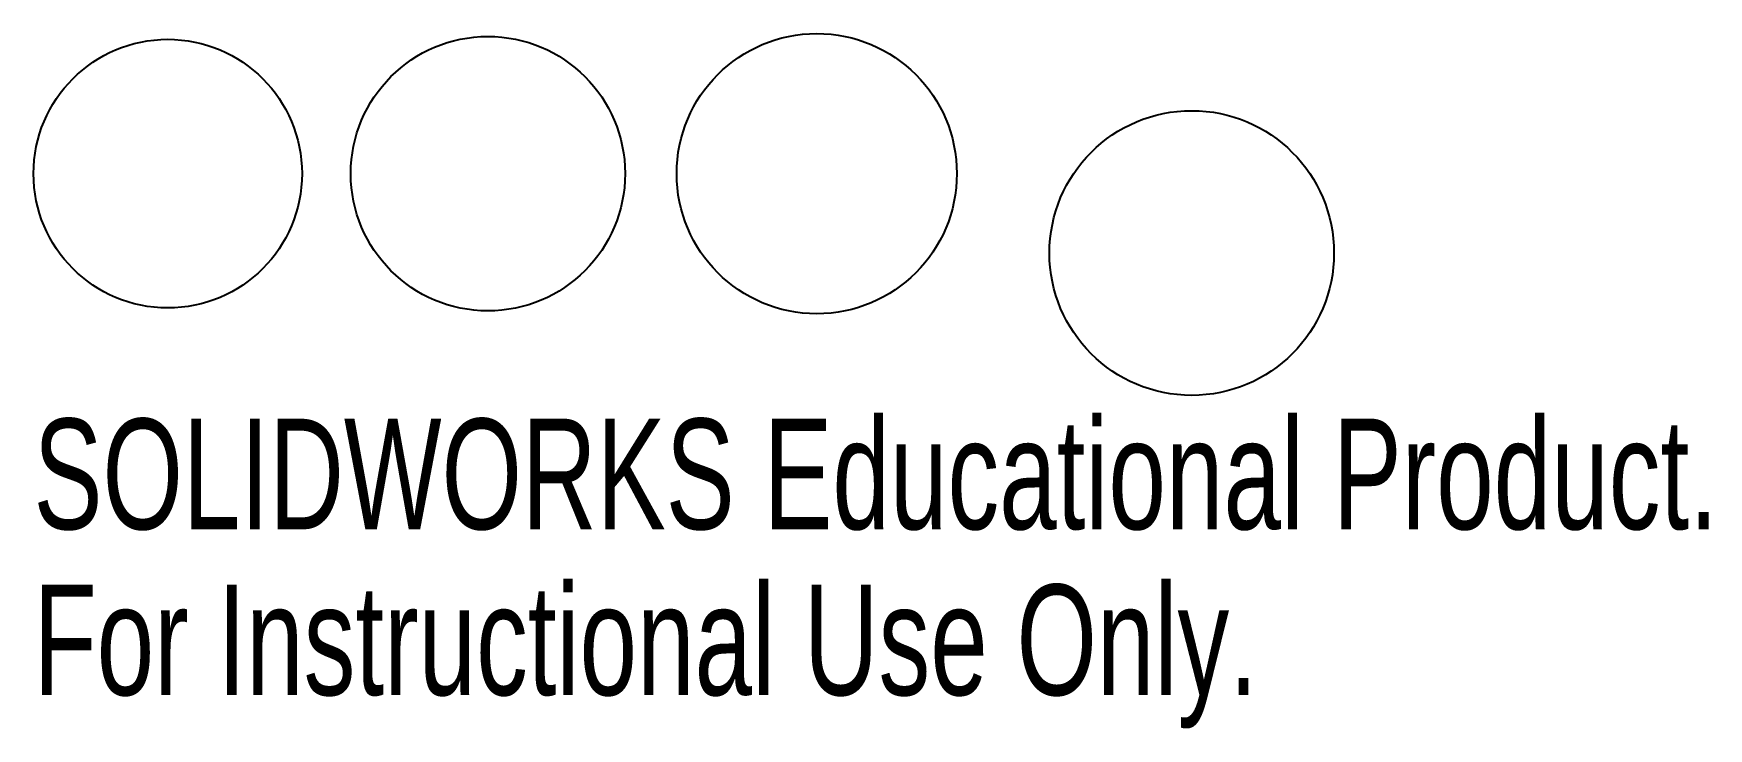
# Model space of a CAD drawing. Header units: inches. Extents: x -0.23 to 2.65, y -0.95 to 0.24.
import ezdxf

# ---------------------------------------------------------------- set-up
doc = ezdxf.new("R2010")
doc.units = ezdxf.units.IN
doc.header["$MEASUREMENT"] = 0
doc.styles.add('SLDTEXTSTYLE0', font='TXT', dxfattribs={"width": 0.7})

msp = doc.modelspace()

# ---------------------------------------------------------------- linework, layer by layer
at = {"color": 7, "linetype": 'Continuous'}
for centre, radius in [((0, 0), 0.2312), ((0.5514, 0), 0.2362), ((1.1177, 0), 0.2412), ((1.7634, -0.1366), 0.245)]:
    msp.add_circle(centre, radius, dxfattribs=at)

# ---------------------------------------------------------------- texts
at = {"color": 7, "linetype": 'Continuous', "char_height": 0.1903, "attachment_point": 1, "style": 'SLDTEXTSTYLE0'}
for s, insert in [('SOLIDWORKS Educational Product.', (-0.2312, -0.4217)), ('For Instructional Use Only.', (-0.2312, -0.7072))]:
    msp.add_mtext(s, dxfattribs=dict(at, insert=insert))

doc.saveas('drawing.dxf')
